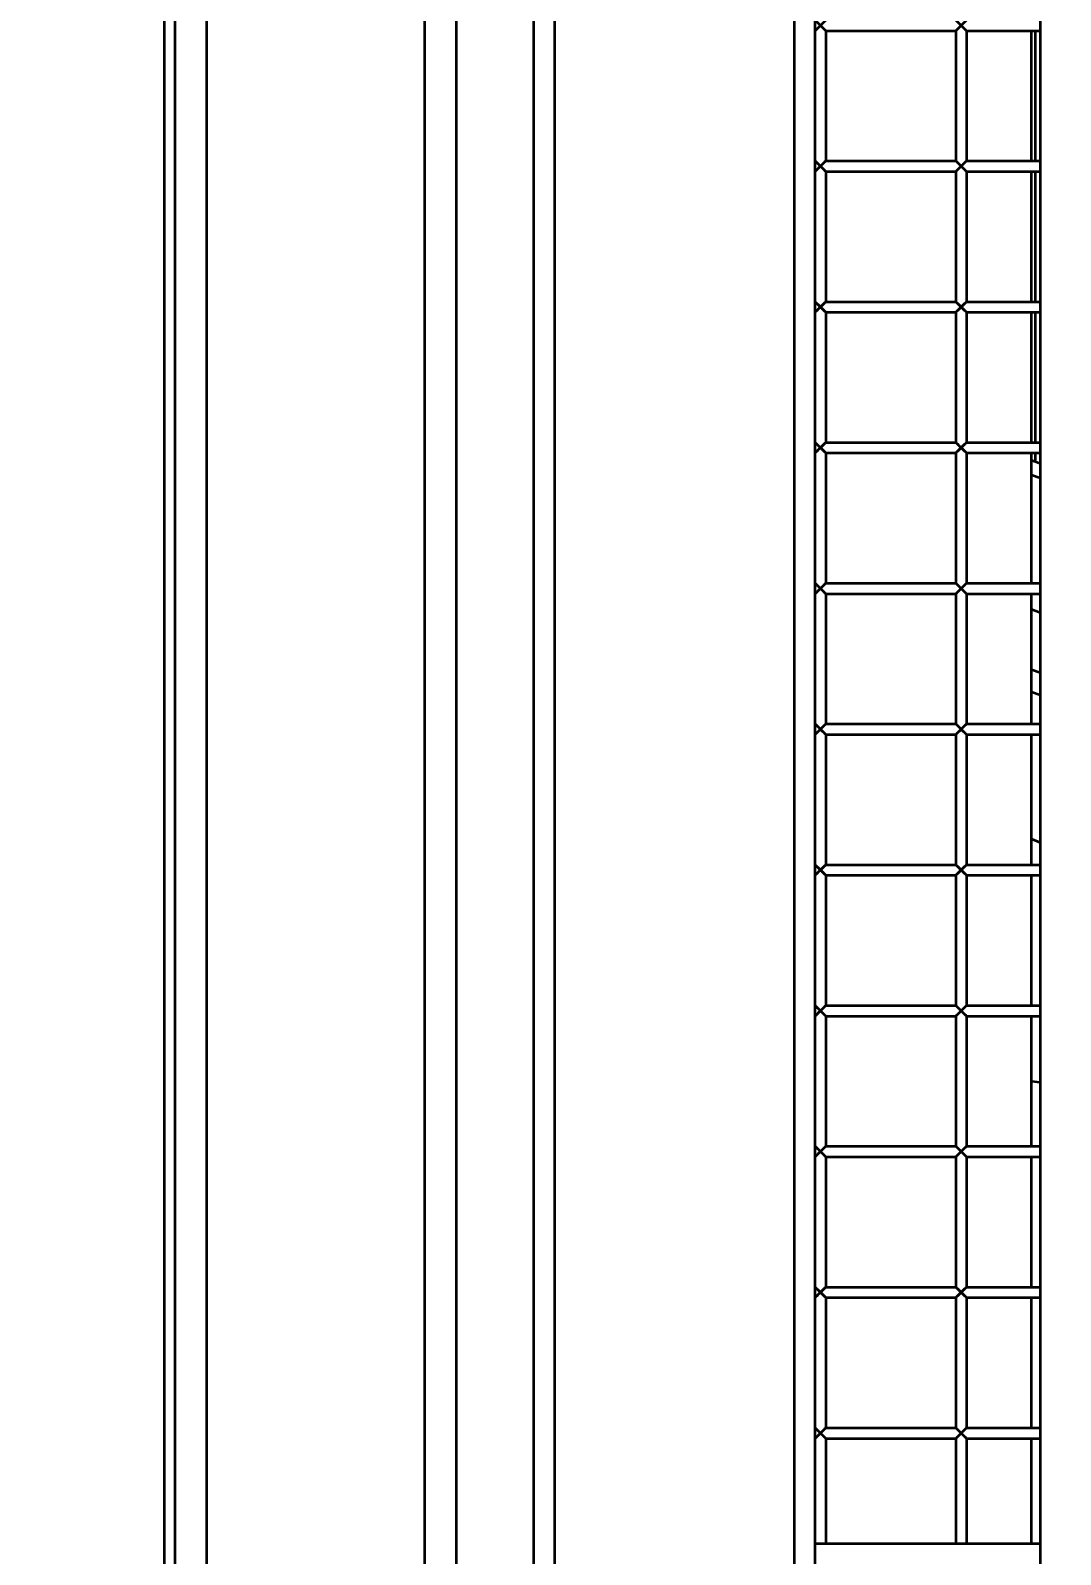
# Model space of a CAD drawing. Header units: millimetres. Extents: x 32496 to 166256, y 3504 to 23939.
# Drawn here: x 147348.7 to 147641.4, y 12488.8 to 12921.9 of the extents above; entities that cross this region are included whole.
import ezdxf

# ---------------------------------------------------------------- set-up
doc = ezdxf.new("R2010")
doc.units = ezdxf.units.MM
doc.header["$PDSIZE"] = -5
doc.layers.get('0').update_dxf_attribs({"lineweight": 35})
doc.layers.get('Defpoints').update_dxf_attribs({"lineweight": 18})
doc.layers.add('THICK', color=7, linetype='Continuous', lineweight=0)
doc.styles.add('TH_GBDIM', font='仿宋_GB2312.ttf', dxfattribs={"width": 0.8})
doc.dimstyles.new('TH_GBDIM', dxfattribs={"dimscale": 42, "dimtxt": 3, "dimasz": 3, "dimexe": 1.2, "dimexo": 0, "dimgap": 1, "dimtad": 1, "dimdec": 1, "dimdsep": 46, "dimtxsty": 'TH_GBDIM', "dimcen": 2.5, "dimdle": 252, "dimclrd": 4, "dimclre": 4, "dimclrt": 3, "dimadec": 0, "dimazin": 2, "dimtfac": 0.714286, "dimtdec": 1, "dimtmove": 0, "dimatfit": 3, "dimfxl": 1, "dimtolj": 1, "dimarcsym": 0})

# ---------------------------------------------------------------- blocks, each defined once
blk = doc.blocks.new('*D5866')
at = {"layer": 'Defpoints', "color": 0}
for p in [(146504.2, 13263.4), (152827.2, 12081.36), (152827.2, 11822.56)]:
    blk.add_point(p, dxfattribs=at)
at = {"layer": 'THICK', "color": 4, "linetype": 'Continuous', "lineweight": -2}
for p, q in [((146504.2, 13263.4), (146504.2, 11792.56)), ((152827.2, 12081.36), (152827.2, 11792.56)), ((146579.2, 11822.56), (152752.2, 11822.56))]:
    blk.add_line(p, q, dxfattribs=at)
at = {"layer": 'THICK', "color": 4}
for points in [[(146579.2, 11835.06), (146579.2, 11810.06), (146504.2, 11822.56)], [(152752.2, 11810.06), (152752.2, 11835.06), (152827.2, 11822.56)]]:
    blk.add_solid(points, dxfattribs=at)
at = {"layer": 'THICK', "color": 3, "lineweight": -3, "insert": (149665.7, 11885.26), "char_height": 75, "attachment_point": 5, "style": 'TH_GBDIM'}
blk.add_mtext('\\A1;About {\\A1;6323}', dxfattribs=at)
blk = doc.blocks.new('8-1250')
at = {"linetype": 'Continuous'}
for p, q in [((-1209.63, -32152.29), (-1209.63, -34671.29)), ((-1206.63, -32152.29), (-1206.63, -34671.29)), ((-1197.63, -32152.29), (-1197.63, -34671.29)), ((-1135.63, -32152.29), (-1135.63, -34671.29)), ((-1126.63, -32232.29), (-1126.63, -34591.29)), ((-1104.63, -32251.79), (-1104.63, -34571.79)), ((-1098.63, -34571.79), (-1098.63, -32251.79)), ((-1030.63, -32251.79), (-1030.63, -34571.79)), ((-960.63, -33362.79), (-960.63, -34431.79)), ((-1024.63, -34414.79), (-1024.63, -33511.79)), ((-1024.63, -33981.79), (-1021.63, -33984.79)), ((-1024.63, -33984.79), (-1021.63, -33981.79)), ((-984.63, -33981.79), (-981.63, -33984.79)), ((-984.63, -33984.79), (-981.63, -33981.79)), ((-1021.63, -33984.79), (-984.63, -33984.79)), ((-1021.63, -33984.79), (-1021.63, -34021.79)), ((-984.63, -33984.79), (-984.63, -34021.79)), ((-981.63, -33984.79), (-960.63, -33984.79)), ((-981.63, -33984.79), (-981.63, -34021.79)), ((-963.13, -34021.79), (-963.13, -33984.79)), ((-962.13, -33984.79), (-962.13, -34021.79)), ((-1024.63, -34021.79), (-1021.63, -34024.79)), ((-1024.63, -34024.79), (-1021.63, -34021.79)), ((-1021.63, -34021.79), (-984.63, -34021.79)), ((-1021.63, -34024.79), (-984.63, -34024.79)), ((-1021.63, -34024.79), (-1021.63, -34061.79)), ((-984.63, -34021.79), (-981.63, -34024.79)), ((-984.63, -34024.79), (-981.63, -34021.79)), ((-984.63, -34024.79), (-984.63, -34061.79)), ((-981.63, -34021.79), (-960.63, -34021.79)), ((-981.63, -34024.79), (-960.63, -34024.79)), ((-981.63, -34024.79), (-981.63, -34061.79)), ((-963.13, -34061.79), (-963.13, -34024.79)), ((-962.13, -34024.79), (-962.13, -34061.79)), ((-1024.63, -34061.79), (-1021.63, -34064.79)), ((-1024.63, -34064.79), (-1021.63, -34061.79)), ((-1021.63, -34061.79), (-984.63, -34061.79)), ((-984.63, -34061.79), (-981.63, -34064.79)), ((-984.63, -34064.79), (-981.63, -34061.79)), ((-981.63, -34061.79), (-960.63, -34061.79)), ((-1021.63, -34064.79), (-984.63, -34064.79)), ((-1021.63, -34064.79), (-1021.63, -34101.79)), ((-984.63, -34064.79), (-984.63, -34101.79)), ((-981.63, -34064.79), (-960.63, -34064.79)), ((-981.63, -34064.79), (-981.63, -34101.79)), ((-963.13, -34101.79), (-963.13, -34064.79)), ((-962.13, -34064.79), (-962.13, -34101.79)), ((-1024.63, -34101.79), (-1021.63, -34104.79)), ((-1024.63, -34104.79), (-1021.63, -34101.79)), ((-1021.63, -34101.79), (-984.63, -34101.79)), ((-984.63, -34101.79), (-981.63, -34104.79)), ((-984.63, -34104.79), (-981.63, -34101.79)), ((-981.63, -34101.79), (-960.63, -34101.79)), ((-1021.63, -34104.79), (-984.63, -34104.79)), ((-1021.63, -34104.79), (-1021.63, -34141.79)), ((-984.63, -34104.79), (-984.63, -34141.79)), ((-981.63, -34104.79), (-960.63, -34104.79)), ((-981.63, -34104.79), (-981.63, -34141.79)), ((-963.13, -34141.79), (-963.13, -34104.79)), ((-963.13, -34106.83), (-960.8, -34107.66)), ((-962.13, -34104.79), (-962.13, -34107.18)), ((-960.63, -34111.96), (-963.13, -34111.07)), ((-1024.63, -34141.79), (-1021.63, -34144.79)), ((-1024.63, -34144.79), (-1021.63, -34141.79)), ((-1021.63, -34141.79), (-984.63, -34141.79)), ((-984.63, -34141.79), (-981.63, -34144.79)), ((-984.63, -34144.79), (-981.63, -34141.79)), ((-981.63, -34141.79), (-960.63, -34141.79)), ((-1021.63, -34144.79), (-984.63, -34144.79)), ((-1021.63, -34144.79), (-1021.63, -34181.79)), ((-984.63, -34144.79), (-984.63, -34181.79)), ((-981.63, -34144.79), (-960.63, -34144.79)), ((-981.63, -34144.79), (-981.63, -34181.79)), ((-963.13, -34181.79), (-963.13, -34144.79)), ((-960.63, -34150.18), (-963.13, -34149.29)), ((-963.13, -34166.27), (-960.63, -34167.16)), ((-963.13, -34172.64), (-960.63, -34173.53)), ((-1024.63, -34181.79), (-1021.63, -34184.79)), ((-1024.63, -34184.79), (-1021.63, -34181.79)), ((-1021.63, -34181.79), (-984.63, -34181.79)), ((-1021.63, -34184.79), (-984.63, -34184.79)), ((-1021.63, -34184.79), (-1021.63, -34221.79)), ((-984.63, -34181.79), (-981.63, -34184.79)), ((-984.63, -34184.79), (-981.63, -34181.79)), ((-984.63, -34184.79), (-984.63, -34221.79)), ((-981.63, -34181.79), (-960.63, -34181.79)), ((-981.63, -34184.79), (-960.63, -34184.79)), ((-981.63, -34184.79), (-981.63, -34221.79)), ((-963.13, -34221.79), (-963.13, -34184.79)), ((-963.13, -34214.47), (-960.63, -34215.49)), ((-1024.63, -34221.79), (-1021.63, -34224.79)), ((-1024.63, -34224.79), (-1021.63, -34221.79)), ((-1021.63, -34221.79), (-984.63, -34221.79)), ((-984.63, -34221.79), (-981.63, -34224.79)), ((-984.63, -34224.79), (-981.63, -34221.79)), ((-981.63, -34221.79), (-960.63, -34221.79)), ((-1021.63, -34224.79), (-984.63, -34224.79)), ((-1021.63, -34224.79), (-1021.63, -34261.79)), ((-984.63, -34224.79), (-984.63, -34261.79)), ((-981.63, -34224.79), (-960.63, -34224.79)), ((-981.63, -34224.79), (-981.63, -34261.79)), ((-963.13, -34261.79), (-963.13, -34224.79)), ((-1024.63, -34261.79), (-1021.63, -34264.79)), ((-1024.63, -34264.79), (-1021.63, -34261.79)), ((-1021.63, -34261.79), (-984.63, -34261.79)), ((-984.63, -34261.79), (-981.63, -34264.79)), ((-984.63, -34264.79), (-981.63, -34261.79)), ((-981.63, -34261.79), (-960.63, -34261.79)), ((-1023.72, -34263.88), (-1024.19, -34264.35)), ((-1021.63, -34264.79), (-984.63, -34264.79)), ((-1021.63, -34264.79), (-1021.63, -34301.79)), ((-984.63, -34264.79), (-984.63, -34301.79)), ((-981.63, -34264.79), (-960.63, -34264.79)), ((-981.63, -34264.79), (-981.63, -34301.79)), ((-963.13, -34301.79), (-963.13, -34264.79)), ((-963.13, -34283.24), (-960.63, -34283.53)), ((-1024.63, -34301.79), (-1021.63, -34304.79)), ((-1024.63, -34304.79), (-1021.63, -34301.79)), ((-1021.63, -34301.79), (-984.63, -34301.79)), ((-984.63, -34301.79), (-981.63, -34304.79)), ((-984.63, -34304.79), (-981.63, -34301.79)), ((-981.63, -34301.79), (-960.63, -34301.79)), ((-1021.63, -34304.79), (-984.63, -34304.79)), ((-1021.63, -34304.79), (-1021.63, -34341.79)), ((-984.63, -34304.79), (-984.63, -34341.79)), ((-983.72, -34303.88), (-984.19, -34304.35)), ((-981.63, -34304.79), (-960.63, -34304.79)), ((-981.63, -34304.79), (-981.63, -34341.79)), ((-963.13, -34341.79), (-963.13, -34304.79)), ((-1024.63, -34341.79), (-1021.63, -34344.79)), ((-1024.63, -34344.79), (-1021.63, -34341.79)), ((-1021.63, -34341.79), (-984.63, -34341.79)), ((-1021.63, -34344.79), (-984.63, -34344.79)), ((-1021.63, -34344.79), (-1021.63, -34381.79)), ((-984.63, -34341.79), (-981.63, -34344.79)), ((-984.63, -34344.79), (-981.63, -34341.79)), ((-984.63, -34344.79), (-984.63, -34381.79)), ((-981.63, -34341.79), (-960.63, -34341.79)), ((-981.63, -34344.79), (-960.63, -34344.79)), ((-981.63, -34344.79), (-981.63, -34381.79)), ((-963.13, -34381.79), (-963.13, -34344.79)), ((-1024.63, -34381.79), (-1021.63, -34384.79)), ((-1024.63, -34384.79), (-1021.63, -34381.79)), ((-1021.63, -34381.79), (-984.63, -34381.79)), ((-984.63, -34381.79), (-981.63, -34384.79)), ((-984.63, -34384.79), (-981.63, -34381.79)), ((-981.63, -34381.79), (-960.63, -34381.79)), ((-1021.63, -34384.79), (-984.63, -34384.79)), ((-1021.63, -34384.79), (-1021.63, -34414.79)), ((-984.63, -34384.79), (-984.63, -34414.79)), ((-981.63, -34384.79), (-960.63, -34384.79)), ((-981.63, -34384.79), (-981.63, -34414.79)), ((-963.13, -34414.79), (-963.13, -34384.79)), ((-960.63, -34414.79), (-1024.63, -34414.79)), ((-1024.63, -34574.79), (-1024.63, -34414.79))]:
    blk.add_line(p, q, dxfattribs=at)
for points in [[(-1024.63, -34021.79), (-1024.2, -34022.22), (-1023.71, -34022.71), (-1022.54, -34023.88)], [(-1023.13, -34023.29), (-1023.72, -34023.88), (-1024.19, -34024.35), (-1024.51, -34024.67)], [(-1023.13, -34023.29), (-1022.54, -34022.7), (-1022.07, -34022.23), (-1021.74, -34021.9)], [(-1021.74, -34024.67), (-1022.07, -34024.35), (-1022.54, -34023.88)], [(-984.63, -34021.79), (-984.2, -34022.22), (-983.71, -34022.71), (-982.54, -34023.88)], [(-983.13, -34023.29), (-983.72, -34023.88), (-984.19, -34024.35), (-984.51, -34024.67)], [(-983.13, -34023.29), (-982.54, -34022.7), (-982.07, -34022.23), (-981.74, -34021.9)], [(-981.74, -34024.67), (-982.07, -34024.35), (-982.54, -34023.88)], [(-1024.63, -34061.79), (-1024.2, -34062.22), (-1023.71, -34062.71), (-1022.54, -34063.88)], [(-1023.13, -34063.29), (-1023.72, -34063.88), (-1024.19, -34064.35), (-1024.51, -34064.67)], [(-1023.13, -34063.29), (-1022.54, -34062.7), (-1022.07, -34062.23), (-1021.74, -34061.9)], [(-1021.74, -34064.67), (-1022.07, -34064.35), (-1022.54, -34063.88)], [(-984.63, -34061.79), (-984.2, -34062.22), (-983.71, -34062.71), (-982.54, -34063.88)], [(-983.13, -34063.29), (-983.72, -34063.88), (-984.19, -34064.35), (-984.51, -34064.67)], [(-983.13, -34063.29), (-982.54, -34062.7), (-982.07, -34062.23), (-981.74, -34061.9)], [(-981.74, -34064.67), (-982.07, -34064.35), (-982.54, -34063.88)], [(-1024.63, -34101.79), (-1024.2, -34102.22), (-1023.71, -34102.71), (-1022.54, -34103.88)], [(-1023.13, -34103.29), (-1022.54, -34102.7), (-1022.07, -34102.23), (-1021.74, -34101.9)], [(-984.63, -34101.79), (-984.2, -34102.22), (-983.71, -34102.71), (-982.54, -34103.88)], [(-983.13, -34103.29), (-982.54, -34102.7), (-982.07, -34102.23), (-981.74, -34101.9)], [(-1023.13, -34103.29), (-1023.72, -34103.88), (-1024.19, -34104.35), (-1024.51, -34104.67)], [(-1021.74, -34104.67), (-1022.07, -34104.35), (-1022.54, -34103.88)], [(-983.13, -34103.29), (-983.72, -34103.88), (-984.19, -34104.35), (-984.51, -34104.67)], [(-981.74, -34104.67), (-982.07, -34104.35), (-982.54, -34103.88)], [(-1024.63, -34141.79), (-1024.2, -34142.22), (-1023.71, -34142.71), (-1022.54, -34143.88)], [(-1023.13, -34143.29), (-1022.54, -34142.7), (-1022.07, -34142.23), (-1021.74, -34141.9)], [(-984.63, -34141.79), (-984.2, -34142.22), (-983.71, -34142.71), (-982.54, -34143.88)], [(-983.13, -34143.29), (-982.54, -34142.7), (-982.07, -34142.23), (-981.74, -34141.9)], [(-1023.13, -34143.29), (-1023.72, -34143.88), (-1024.19, -34144.35), (-1024.51, -34144.67)], [(-1021.74, -34144.67), (-1022.07, -34144.35), (-1022.54, -34143.88)], [(-983.13, -34143.29), (-983.72, -34143.88), (-984.19, -34144.35), (-984.51, -34144.67)], [(-981.74, -34144.67), (-982.07, -34144.35), (-982.54, -34143.88)], [(-1024.63, -34181.79), (-1024.2, -34182.22), (-1023.71, -34182.71), (-1022.54, -34183.88)], [(-1023.13, -34183.29), (-1023.72, -34183.88), (-1024.19, -34184.35), (-1024.51, -34184.67)], [(-1023.13, -34183.29), (-1022.54, -34182.7), (-1022.07, -34182.23), (-1021.74, -34181.9)], [(-1021.74, -34184.67), (-1022.07, -34184.35), (-1022.54, -34183.88)], [(-984.63, -34181.79), (-984.2, -34182.22), (-983.71, -34182.71), (-982.54, -34183.88)], [(-983.13, -34183.29), (-983.72, -34183.88), (-984.19, -34184.35), (-984.51, -34184.67)], [(-983.13, -34183.29), (-982.54, -34182.7), (-982.07, -34182.23), (-981.74, -34181.9)], [(-981.74, -34184.67), (-982.07, -34184.35), (-982.54, -34183.88)], [(-1024.63, -34221.79), (-1024.2, -34222.22), (-1023.71, -34222.71), (-1022.54, -34223.88)], [(-1023.13, -34223.29), (-1023.72, -34223.88), (-1024.19, -34224.35), (-1024.51, -34224.67)], [(-1023.13, -34223.29), (-1022.54, -34222.7), (-1022.07, -34222.23), (-1021.74, -34221.9)], [(-1021.74, -34224.67), (-1022.07, -34224.35), (-1022.54, -34223.88)], [(-984.63, -34221.79), (-984.2, -34222.22), (-983.71, -34222.71), (-982.54, -34223.88)], [(-983.13, -34223.29), (-983.72, -34223.88), (-984.19, -34224.35), (-984.51, -34224.67)], [(-983.13, -34223.29), (-982.54, -34222.7), (-982.07, -34222.23), (-981.74, -34221.9)], [(-981.74, -34224.67), (-982.07, -34224.35), (-982.54, -34223.88)], [(-1024.63, -34261.79), (-1024.2, -34262.22), (-1023.71, -34262.71), (-1022.54, -34263.88)], [(-1023.72, -34263.88), (-1022.54, -34262.7), (-1022.07, -34262.23), (-1021.74, -34261.9)], [(-984.63, -34261.79), (-984.2, -34262.22), (-983.71, -34262.71), (-982.54, -34263.88)], [(-983.13, -34263.29), (-983.72, -34263.88), (-984.19, -34264.35), (-984.51, -34264.67)], [(-983.13, -34263.29), (-982.54, -34262.7), (-982.07, -34262.23), (-981.74, -34261.9)], [(-1021.74, -34264.67), (-1022.07, -34264.35), (-1022.54, -34263.88)], [(-981.74, -34264.67), (-982.07, -34264.35), (-982.54, -34263.88)], [(-1024.63, -34301.79), (-1024.2, -34302.22), (-1023.71, -34302.71), (-1022.54, -34303.88)], [(-1023.13, -34303.29), (-1022.54, -34302.7), (-1022.07, -34302.23), (-1021.74, -34301.9)], [(-984.63, -34301.79), (-984.2, -34302.22), (-983.71, -34302.71), (-982.54, -34303.88)], [(-983.72, -34303.88), (-982.54, -34302.7), (-982.07, -34302.23), (-981.74, -34301.9)], [(-1023.13, -34303.29), (-1023.72, -34303.88), (-1024.19, -34304.35)], [(-1021.74, -34304.67), (-1022.07, -34304.35), (-1022.54, -34303.88)], [(-981.74, -34304.67), (-982.07, -34304.35), (-982.54, -34303.88)], [(-1024.63, -34341.79), (-1024.2, -34342.22), (-1023.71, -34342.71), (-1022.54, -34343.88)], [(-1023.13, -34343.29), (-1023.72, -34343.88), (-1024.19, -34344.35)], [(-1023.13, -34343.29), (-1022.54, -34342.7), (-1022.07, -34342.23), (-1021.74, -34341.9)], [(-1021.74, -34344.67), (-1022.07, -34344.35), (-1022.54, -34343.88)], [(-984.63, -34341.79), (-984.2, -34342.22), (-983.71, -34342.71), (-982.54, -34343.88)], [(-983.13, -34343.29), (-983.72, -34343.88), (-984.19, -34344.35)], [(-983.13, -34343.29), (-982.54, -34342.7), (-982.07, -34342.23), (-981.74, -34341.9)], [(-981.74, -34344.67), (-982.07, -34344.35), (-982.54, -34343.88)], [(-1024.63, -34381.79), (-1024.2, -34382.22), (-1023.71, -34382.71), (-1022.54, -34383.88)], [(-1023.13, -34383.29), (-1023.72, -34383.88), (-1024.19, -34384.35)], [(-1023.13, -34383.29), (-1022.54, -34382.7), (-1022.07, -34382.23), (-1021.74, -34381.9)], [(-1021.74, -34384.67), (-1022.07, -34384.35), (-1022.54, -34383.88)], [(-984.63, -34381.79), (-984.2, -34382.22), (-983.71, -34382.71), (-982.54, -34383.88)], [(-983.13, -34383.29), (-983.72, -34383.88), (-984.19, -34384.35)], [(-983.13, -34383.29), (-982.54, -34382.7), (-982.07, -34382.23), (-981.74, -34381.9)], [(-981.74, -34384.67), (-982.07, -34384.35), (-982.54, -34383.88)]]:
    blk.add_lwpolyline(points, dxfattribs=at)

msp = doc.modelspace()

# ---------------------------------------------------------------- block references
at = {"color": 6}
msp.add_blockref('8-1250', (148596.331, 46906.597), dxfattribs=at)

# ---------------------------------------------------------------- dimensions: what is measured, and where the dimension line sits
at = {"layer": 'THICK', "lineweight": -3}
dim = msp.add_linear_dim(base=(152827.204, 11822.556), p1=(146504.204, 13263.4), p2=(152827.204, 12081.363), text='About {\\A1;<>}', dimstyle='TH_GBDIM', override={"dimscale": 25, "dimtxsty": 'TH_GBDIM', "dimarcsym": 2}, dxfattribs=at)
dim.commit()
dim.dimension.update_dxf_attribs({"geometry": '*D5866', "text_midpoint": (149665.704, 11885.258)})

doc.saveas('drawing.dxf')
